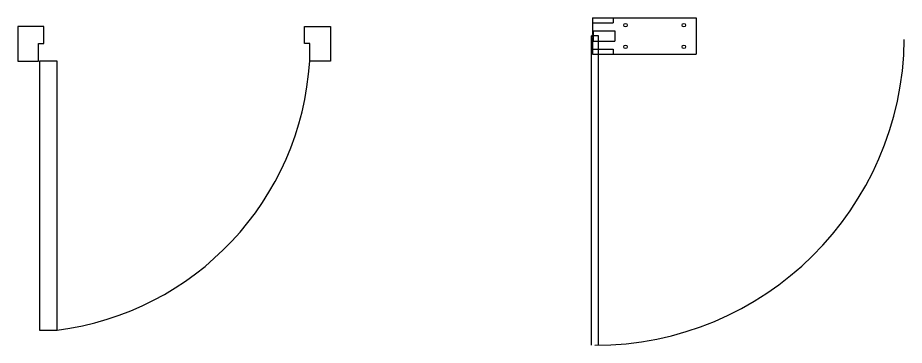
# Model space of a CAD drawing. Header units: inches. Extents: x -12530 to 36157, y 78659 to 110077.
# Drawn here: x 12294 to 14844, y 87105 to 88047 of the extents above; entities that cross this region are included whole.
import ezdxf

# ---------------------------------------------------------------- set-up
doc = ezdxf.new("R2010")
doc.units = ezdxf.units.IN
doc.header["$MEASUREMENT"] = 0
doc.layers.add('freecads.com', color=7, linetype='Continuous')

msp = doc.modelspace()

# ---------------------------------------------------------------- hatches: boundary and pattern name
at = {"layer": 'freecads.com'}
msp.add_hatch(color=256, dxfattribs=at).paths.add_polyline_path([(13945.2, 87996.8, 0.102469), (13944, 87998.8), (13944, 87991.1, 0.102469), (13945.2, 87993.1), (13947.2, 87989.9, 0.365734), (13947.2, 87999.9)])

# ---------------------------------------------------------------- linework, layer by layer
for p, q in [((13947, 88047.4), (13947, 87999.7)), ((13947, 88047.4), (14245, 88047.4)), ((14007, 88047.4), (14007, 88032.4)), ((14245, 88047.4), (14245, 87942.4)), ((12293.6, 88022.6), (12293.6, 87922.6)), ((12368.6, 88022.6), (12293.6, 88022.6)), ((12368.6, 87973.6), (12368.6, 88022.6)), ((13118.6, 87973.6), (13118.6, 88022.6)), ((13118.6, 88022.6), (13193.6, 88022.6)), ((13193.6, 88022.6), (13193.6, 87922.6)), ((13947, 88032.4), (14007, 88032.4)), ((13964, 87994.9), (13944, 87994.9)), ((13944, 87104.9), (13944, 87994.9)), ((13949, 88009.9), (14011, 88009.9)), ((13949, 88009.9), (13949, 87979.9)), ((13964, 87104.9), (13964, 87994.9)), ((14011, 88009.9), (14011, 87979.9)), ((12353.6, 87922.6), (12353.6, 87973.6)), ((12353.6, 87973.6), (12368.6, 87973.6)), ((13133.6, 87973.6), (13118.6, 87973.6)), ((13133.6, 87922.6), (13133.6, 87973.6)), ((13947, 87990.2), (13947, 87942.4)), ((13949, 87979.9), (14011, 87979.9)), ((13947, 87957.4), (14007, 87957.4)), ((13947, 87942.4), (14245, 87942.4)), ((14007, 87957.4), (14007, 87942.4)), ((12293.6, 87922.6), (12353.6, 87922.6)), ((12356.6, 87922.6), (12356.6, 87148.6)), ((12406.6, 87922.6), (12356.6, 87922.6)), ((12406.6, 87148.6), (12406.6, 87922.6)), ((13193.6, 87922.6), (13133.6, 87922.6)), ((12356.6, 87148.6), (12406.6, 87148.6))]:
    msp.add_line(p, q, dxfattribs=at)
for centre in [(14042, 88026.2), (14210, 88026.2), (14042, 87963.7), (14210, 87963.7)]:
    msp.add_circle(centre, 5, dxfattribs=at)
at = {"layer": 'freecads.com', "ltscale": 0.5}
msp.add_arc((13954, 87994.9), 890.1, 270, 359.3563, dxfattribs=at)
at = {"layer": 'freecads.com'}
msp.add_arc((12303.7, 87973.7, 0), 831.4, 277.1067, 356.4802, dxfattribs=at)

doc.saveas('drawing.dxf')
